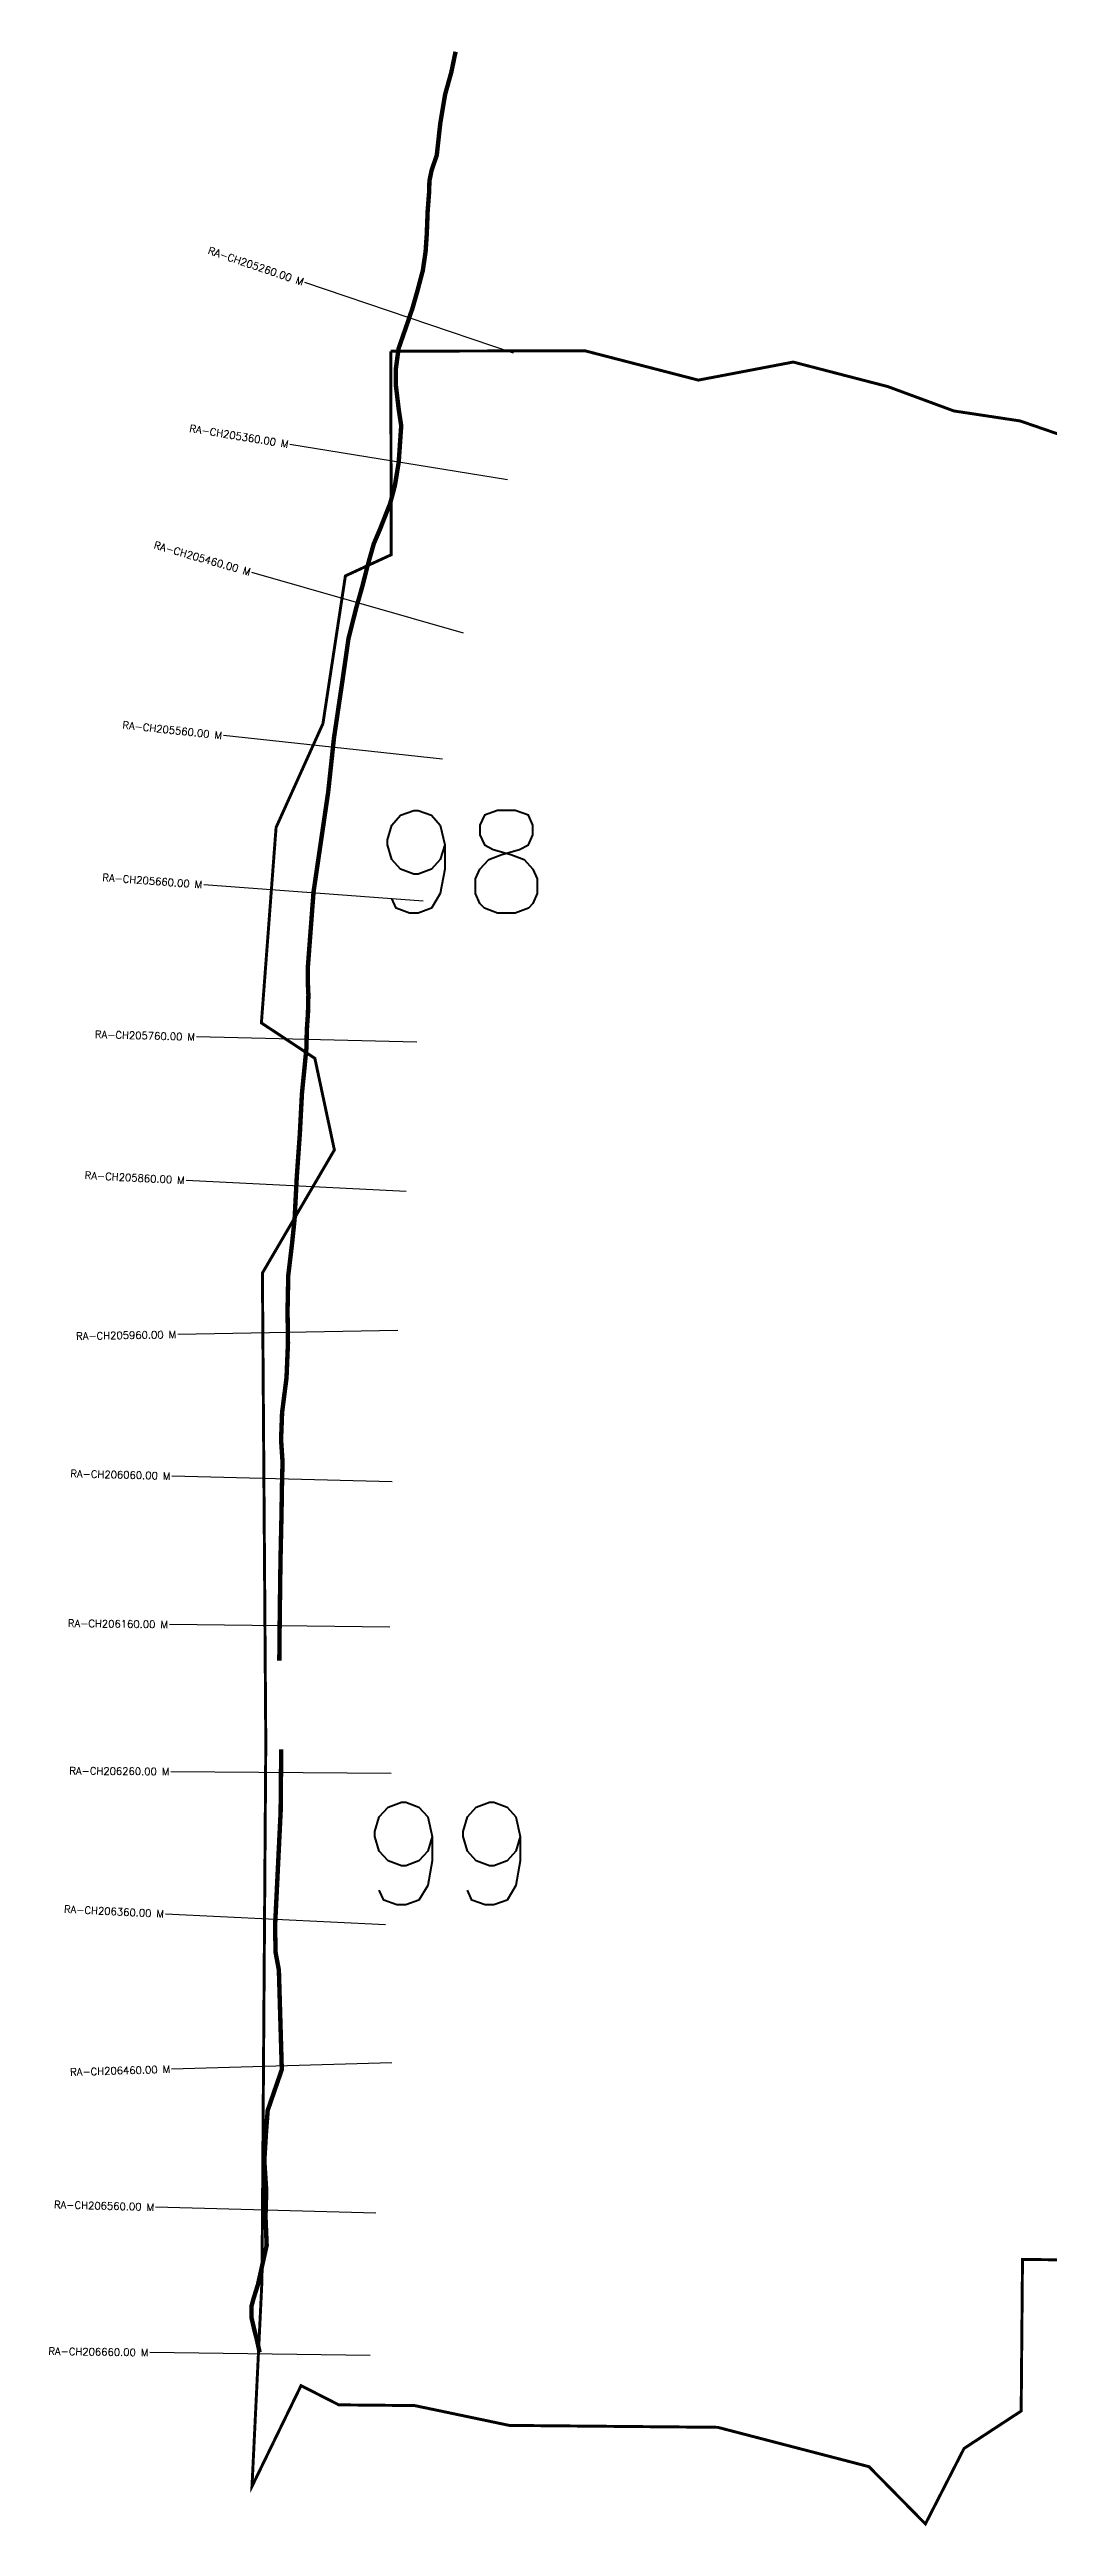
# Model space of a CAD drawing. Header units: metres. Extents: x 274688 to 276688, y 2077884 to 2079570.
# Drawn here: x 274688 to 275368, y 2077884 to 2079570 of the extents above; entities that cross this region are included whole.
import ezdxf
from ezdxf.enums import TextEntityAlignment as Align

# ---------------------------------------------------------------- set-up
doc = ezdxf.new("R2010")
doc.units = ezdxf.units.M
doc.header["$MEASUREMENT"] = 0
for name, color, linetype in [('CS', 134, 'Continuous'), ('CSMark', 6, 'Continuous'), ('NATURALLY PROTECTED', 3, 'Continuous')]:
    doc.layers.add(name, color=color, linetype=linetype)
doc.styles.get("Standard").update_dxf_attribs({"font": 'simplex.shx'})

msp = doc.modelspace()

# ---------------------------------------------------------------- linework, layer by layer
at = {"color": 6, "const_width": 2, "flags": 128}
for points in [[(275479.8, 2078064.3), (275350.7, 2078065.5), (275349.8, 2077962.3), (275310.9, 2077936.8), (275284.6, 2077885.4), (275246.2, 2077924.4), (275143.2, 2077951.2), (275001.3, 2077952.5), (274945.5, 2077964.2), (274936.8, 2077966), (274885.2, 2077966.5), (274859.5, 2077979.6), (274826.1, 2077911), (274832.9, 2078051.3), (274835.5, 2078417.7), (274833.2, 2078737.2), (274882.2, 2078821), (274868.9, 2078883.4), (274832.5, 2078907.5), (274842.5, 2079040.6), (274874.4, 2079111.3), (274889.7, 2079211.9), (274920.9, 2079226.3), (274920.6, 2079364.9)], [(274920.6, 2079364.9), (275052.7, 2079365.2), (275130, 2079345.2), (275194.6, 2079357.5), (275259, 2079340.8), (275304, 2079324.2), (275349.1, 2079317.4), (275387.7, 2079304.1)]]:
    msp.add_lwpolyline(points, dxfattribs=at)
at = {"layer": 'CS'}
for p, q in [((275004.2, 2079363.6), (274862.1, 2079411.6)), ((275000, 2079277.2), (274851.9, 2079301.3)), ((274970.1, 2079172.9), (274825.9, 2079214.1)), ((274955.8, 2079087), (274806.7, 2079103.1)), ((274942.7, 2078990.4), (274793.2, 2079001.5)), ((274938.3, 2078894.3), (274788.3, 2078898)), ((274931.1, 2078792.6), (274781.3, 2078800.2)), ((274925.5, 2078698), (274775.5, 2078695.4)), ((274921.6, 2078595), (274771.6, 2078598.9)), ((274919.9, 2078496.1), (274769.9, 2078497.8)), ((274920.9, 2078396.3), (274770.9, 2078397.6)), ((274917, 2078293.4), (274767.2, 2078300.7)), ((274921.3, 2078199.5), (274771.4, 2078195.1)), ((274910.4, 2078097.1), (274760.5, 2078101.1)), ((274906.6, 2078000), (274756.6, 2078002.1))]:
    msp.add_line(p, q, dxfattribs=at)
at = {"layer": 'NATURALLY PROTECTED', "const_width": 3, "flags": 128}
for points in [[(274964.7, 2079568.8), (274961.8, 2079554.8), (274957.6, 2079539.8), (274954.3, 2079520.1), (274951.9, 2079498.3), (274948.4, 2079488.1), (274946.9, 2079480.8), (274946.7, 2079473.2), (274945.7, 2079460.3), (274945.1, 2079444.5), (274944.3, 2079432.7), (274942.4, 2079419.8), (274938.7, 2079405.8), (274935.3, 2079393.9), (274931.3, 2079382.2), (274925.9, 2079366.7), (274924.1, 2079353.2), (274924.1, 2079341.3), (274926, 2079325.3), (274927.7, 2079314.1), (274926.9, 2079302.5), (274926, 2079289.3), (274923.4, 2079273.4), (274920.2, 2079261.3), (274913.3, 2079243.8), (274909, 2079233.7), (274904.7, 2079218.4), (274901.3, 2079205), (274897.1, 2079190.2), (274891.8, 2079169.2), (274887.9, 2079142), (274881.9, 2079101.4), (274878, 2079064.9), (274868, 2078996.6), (274864.2, 2078946.4), (274864.2, 2078946.4), (274864.1, 2078935.3), (274864.1, 2078935.3), (274864.1, 2078935.3), (274864.5, 2078926.6), (274864.2, 2078913.9), (274863.4, 2078902.2), (274863.2, 2078890.7), (274862, 2078878.5), (274860.1, 2078859.3), (274858.7, 2078832.4), (274856.6, 2078802.7), (274855.1, 2078773.8), (274853.3, 2078756.6), (274850.8, 2078735.6), (274850.3, 2078711.4), (274850.6, 2078689.6), (274849.6, 2078665.8), (274846.6, 2078642.3), (274845.9, 2078623.7), (274846.9, 2078608.7), (274846.5, 2078592.1), (274846.2, 2078573), (274845.5, 2078541.5), (274845, 2078503.7), (274844.7, 2078473.3)], [(274846, 2078412.8), (274845.6, 2078370.3), (274841.8, 2078292.1), (274842.2, 2078274.3), (274844.4, 2078262.6), (274846.4, 2078194.8), (274836.8, 2078167), (274835.7, 2078152.8), (274834.5, 2078132.7), (274835.8, 2078112.4), (274835.3, 2078094.5), (274836.1, 2078075.1), (274830.1, 2078048.2), (274827.2, 2078039), (274825.8, 2078033.8), (274825.8, 2078025.7), (274827.8, 2078017.1), (274829.3, 2078011.3), (274831.3, 2078002.2)]]:
    msp.add_lwpolyline(points, dxfattribs=at)

# ---------------------------------------------------------------- texts
at = {"char_height": 70, "attachment_point": 1}
for s, insert in [('98', (274909.3, 2079052.2)), ('99', (274900.8, 2078376.9))]:
    msp.add_mtext_dynamic_manual_height_columns(s, width=95.172, gutter_width=1, heights=[0], dxfattribs=dict(at, insert=insert))
at = {"layer": 'CSMark'}
for s, rotation, p in [('RA-CH205260.00 M', 341.3102, (274861.1, 2079411.9)), ('RA-CH205360.00 M', 350.7384, (274850.9, 2079301.5)), ('RA-CH205460.00 M', 344.0383, (274825, 2079214.4)), ('RA-CH205560.00 M', 353.8643, (274805.7, 2079103.2)), ('RA-CH205660.00 M', 355.7378, (274792.2, 2079001.6)), ('RA-CH205760.00 M', 358.5761, (274787.3, 2078898)), ('RA-CH205860.00 M', 357.0713, (274780.3, 2078800.3)), ('RA-CH205960.00 M', 0.9902, (274774.5, 2078695.4)), ('RA-CH206060.00 M', 358.502, (274770.6, 2078598.9)), ('RA-CH206160.00 M', 359.3254, (274768.9, 2078497.9)), ('RA-CH206260.00 M', 359.496, (274769.9, 2078397.7)), ('RA-CH206360.00 M', 357.2205, (274766.2, 2078300.8)), ('RA-CH206460.00 M', 1.6743, (274770.4, 2078195.1)), ('RA-CH206560.00 M', 358.4881, (274759.5, 2078101.1)), ('RA-CH206660.00 M', 359.2017, (274755.6, 2078002.1))]:
    msp.add_text(s, height=5, rotation=rotation, dxfattribs=at).set_placement(p, align=Align.MIDDLE_RIGHT)

doc.saveas('drawing.dxf')
